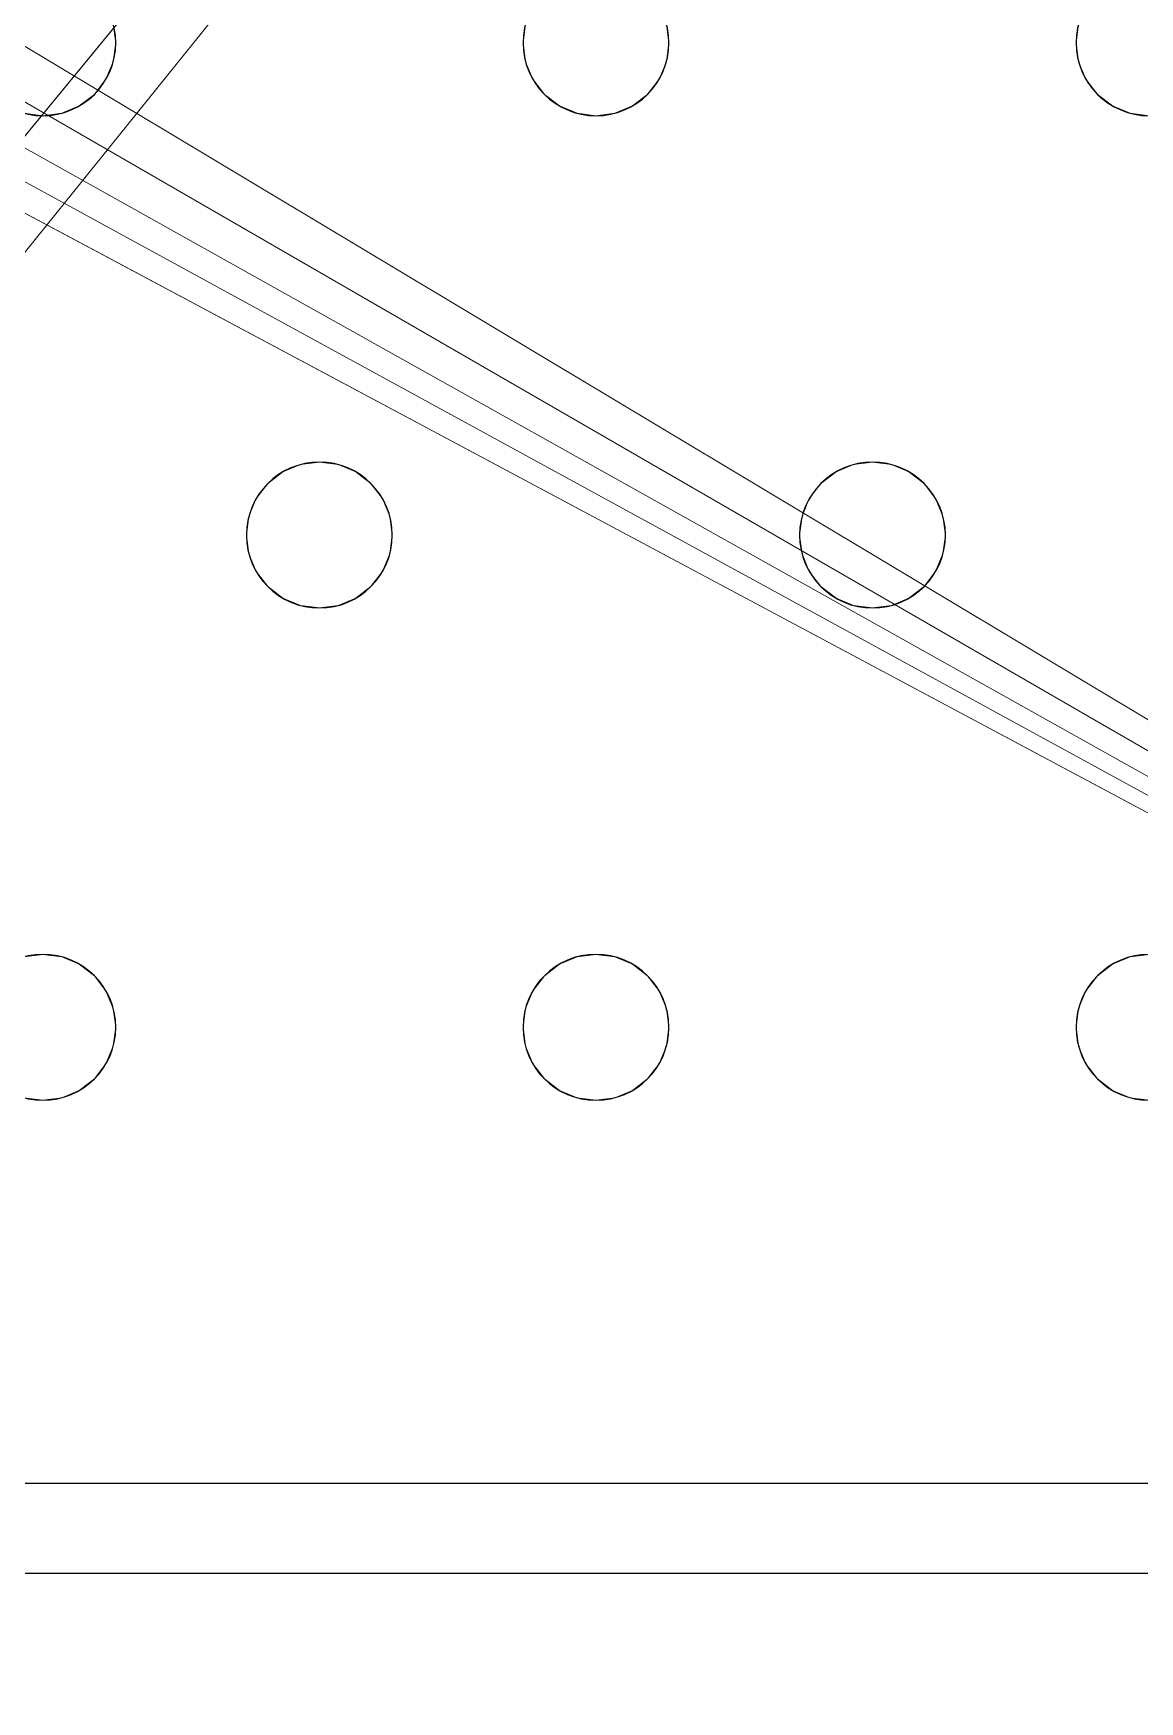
# Model space of a CAD drawing. Header units: millimetres. Extents: x -1 to 1201, y -701 to 1.
# Drawn here: x 938.3 to 998.9, y -405 to -313.5 of the extents above; entities that cross this region are included whole.
import ezdxf

# ---------------------------------------------------------------- set-up
doc = ezdxf.new("R2010")
doc.units = ezdxf.units.MM
doc.layers.add('IQ_200_3D', color=1, linetype='Continuous')
doc.layers.add('IQ_204_2D', color=7, linetype='Continuous')

msp = doc.modelspace()

# ---------------------------------------------------------------- linework, layer by layer
at = {"layer": 'IQ_200_3D', "lineweight": 18}
for points, invisible_edges in [([(965.254, -312.965, 888), (942.784, -314, 888), (942.648, -312.965, 888), (965.653, -312, 888)], 5), ([(972.981, -312.965, 890), (973.118, -314, 890), (995.587, -312.965, 890), (995.987, -312, 890)], 10), ([(972.981, -312.965, 888), (995.987, -312, 888), (995.587, -312.965, 888), (973.118, -314, 888)], 5), ([(942.784, -314, 890), (965.118, -314, 890), (965.254, -312.965, 890), (942.648, -312.965, 890)], 5), ([(965.118, -314, 888), (942.648, -315.035, 888), (942.784, -314, 888), (965.254, -312.965, 888)], 5), ([(942.784, -314, 890), (942.648, -312.965, 890), (942.648, -312.965, 888), (942.784, -314, 888)], 2), ([(965.254, -312.965, 890), (965.118, -314, 890), (965.118, -314, 888), (965.254, -312.965, 888)], 8), ([(973.118, -314, 890), (972.981, -315.035, 890), (995.451, -314, 890), (995.587, -312.965, 890)], 10), ([(995.451, -314, 888), (972.981, -315.035, 888), (973.118, -314, 888), (995.587, -312.965, 888)], 5), ([(973.118, -314, 890), (972.981, -312.965, 890), (972.981, -312.965, 888), (973.118, -314, 888)], 2), ([(995.587, -312.965, 890), (995.451, -314, 890), (995.451, -314, 888), (995.587, -312.965, 888)], 8), ([(942.648, -315.035, 890), (942.248, -316, 890), (965.254, -315.035, 890), (965.118, -314, 890)], 10), ([(965.254, -315.035, 888), (942.248, -316, 888), (942.648, -315.035, 888), (965.118, -314, 888)], 5), ([(965.118, -314, 890), (942.784, -314, 890), (942.648, -315.035, 890)], 13), ([(942.648, -315.035, 890), (942.784, -314, 890), (942.784, -314, 888), (942.648, -315.035, 888)], 8), ([(965.118, -314, 890), (965.254, -315.035, 890), (965.254, -315.035, 888), (965.118, -314, 888)], 2), ([(972.981, -315.035, 890), (972.582, -316, 890), (995.587, -315.035, 890), (995.451, -314, 890)], 10), ([(995.587, -315.035, 888), (972.582, -316, 888), (972.981, -315.035, 888), (995.451, -314, 888)], 5), ([(972.981, -315.035, 890), (973.118, -314, 890), (973.118, -314, 888), (972.981, -315.035, 888)], 8), ([(995.451, -314, 890), (995.587, -315.035, 890), (995.587, -315.035, 888), (995.451, -314, 888)], 2), ([(965.653, -316, 890), (965.254, -315.035, 890), (942.248, -316, 890)], 14), ([(965.653, -316, 888), (953.951, -337, 888), (942.248, -316, 888), (965.254, -315.035, 888)], 7), ([(942.248, -316, 890), (942.648, -315.035, 890), (942.648, -315.035, 888), (942.248, -316, 888)], 10), ([(965.254, -315.035, 890), (965.653, -316, 890), (965.653, -316, 888), (965.254, -315.035, 888)], 10), ([(972.582, -316, 890), (984.284, -337, 890), (995.987, -316, 890), (995.587, -315.035, 890)], 11), ([(972.582, -316, 888), (995.587, -315.035, 888), (995.987, -316, 888)], 13), ([(972.582, -316, 890), (972.981, -315.035, 890), (972.981, -315.035, 888), (972.582, -316, 888)], 10), ([(995.587, -315.035, 890), (995.987, -316, 890), (995.987, -316, 888), (995.587, -315.035, 888)], 10), ([(942.248, -316, 890), (941.613, -316.828, 890), (953.951, -337, 890), (965.653, -316, 890)], 14), ([(953.951, -337, 888), (952.916, -337.136, 888), (941.613, -316.828, 888), (942.248, -316, 888)], 10), ([(941.613, -316.828, 890), (942.248, -316, 890), (942.248, -316, 888), (941.613, -316.828, 888)], 10), ([(966.289, -316.828, 890), (965.653, -316, 890), (953.951, -337, 890), (954.986, -337.136, 890)], 10), ([(953.951, -337, 888), (965.653, -316, 888), (966.289, -316.828, 888), (954.986, -337.136, 888)], 5), ([(965.653, -316, 890), (966.289, -316.828, 890), (966.289, -316.828, 888), (965.653, -316, 888)], 10), ([(984.284, -337, 890), (972.582, -316, 890), (971.946, -316.828, 890), (983.249, -337.136, 890)], 5), ([(972.582, -316, 888), (995.987, -316, 888), (984.284, -337, 888), (971.946, -316.828, 888)], 7), ([(971.946, -316.828, 890), (972.582, -316, 890), (972.582, -316, 888), (971.946, -316.828, 888)], 10), ([(996.623, -316.828, 890), (995.987, -316, 890), (984.284, -337, 890), (985.32, -337.136, 890)], 10), ([(984.284, -337, 888), (995.987, -316, 888), (996.623, -316.828, 888), (985.32, -337.136, 888)], 5), ([(995.987, -316, 890), (996.623, -316.828, 890), (996.623, -316.828, 888), (995.987, -316, 888)], 10), ([(951.951, -337.536, 890), (940.784, -317.464, 890), (939.82, -317.864, 890), (951.122, -338.172, 890)], 5), ([(939.82, -317.864, 888), (940.784, -317.464, 888), (951.951, -337.536, 888)], 14), ([(939.82, -317.864, 890), (940.784, -317.464, 890), (940.784, -317.464, 888), (939.82, -317.864, 888)], 10), ([(952.916, -337.136, 890), (941.613, -316.828, 890), (940.784, -317.464, 890), (951.951, -337.536, 890)], 5), ([(952.916, -337.136, 888), (951.951, -337.536, 888), (940.784, -317.464, 888), (941.613, -316.828, 888)], 10), ([(940.784, -317.464, 890), (941.613, -316.828, 890), (941.613, -316.828, 888), (940.784, -317.464, 888)], 10), ([(952.916, -337.136, 890), (953.951, -337, 890), (941.613, -316.828, 890)], 14), ([(967.118, -317.464, 890), (966.289, -316.828, 890), (954.986, -337.136, 890), (955.951, -337.536, 890)], 10), ([(967.118, -317.464, 888), (954.986, -337.136, 888), (966.289, -316.828, 888)], 3), ([(955.951, -337.536, 888), (954.986, -337.136, 888), (967.118, -317.464, 888), (968.082, -317.864, 888)], 10), ([(968.082, -317.864, 890), (967.118, -317.464, 890), (955.951, -337.536, 890), (956.779, -338.172, 890)], 10), ([(966.289, -316.828, 890), (967.118, -317.464, 890), (967.118, -317.464, 888), (966.289, -316.828, 888)], 10), ([(967.118, -317.464, 890), (968.082, -317.864, 890), (968.082, -317.864, 888), (967.118, -317.464, 888)], 10), ([(982.284, -337.536, 890), (971.118, -317.464, 890), (970.153, -317.864, 890), (981.456, -338.172, 890)], 5), ([(971.118, -317.464, 888), (983.249, -337.136, 888), (982.284, -337.536, 888), (970.153, -317.864, 888)], 5), ([(970.153, -317.864, 890), (971.118, -317.464, 890), (971.118, -317.464, 888), (970.153, -317.864, 888)], 10), ([(983.249, -337.136, 890), (971.946, -316.828, 890), (971.118, -317.464, 890), (982.284, -337.536, 890)], 5), ([(971.946, -316.828, 888), (984.284, -337, 888), (983.249, -337.136, 888), (971.118, -317.464, 888)], 5), ([(971.118, -317.464, 890), (971.946, -316.828, 890), (971.946, -316.828, 888), (971.118, -317.464, 888)], 10), ([(997.451, -317.464, 890), (996.623, -316.828, 890), (985.32, -337.136, 890)], 14), ([(997.451, -317.464, 888), (986.284, -337.536, 888), (985.32, -337.136, 888), (996.623, -316.828, 888)], 5), ([(986.284, -337.536, 890), (998.416, -317.864, 890), (997.451, -317.464, 890), (985.32, -337.136, 890)], 5), ([(998.416, -317.864, 888), (986.284, -337.536, 888), (997.451, -317.464, 888)], 3), ([(996.623, -316.828, 890), (997.451, -317.464, 890), (997.451, -317.464, 888), (996.623, -316.828, 888)], 10), ([(997.451, -317.464, 890), (998.416, -317.864, 890), (998.416, -317.864, 888), (997.451, -317.464, 888)], 10), ([(926.446, -338.172, 888), (925.618, -337.536, 888), (937.749, -317.864, 888), (938.784, -318, 888)], 10), ([(938.784, -318, 890), (937.749, -317.864, 890), (926.446, -338.172, 890), (927.082, -339, 890)], 10), ([(938.784, -318, 888), (950.487, -339, 888), (927.082, -339, 888), (926.446, -338.172, 888)], 11), ([(950.487, -339, 890), (938.784, -318, 890), (927.082, -339, 890), (927.481, -339.965, 890)], 11), ([(938.784, -318, 888), (937.749, -317.864, 888), (937.749, -317.864, 890), (938.784, -318, 890)], 10), ([(951.122, -338.172, 890), (939.82, -317.864, 890), (938.784, -318, 890), (950.487, -339, 890)], 5), ([(939.82, -317.864, 888), (951.951, -337.536, 888), (951.122, -338.172, 888), (938.784, -318, 888)], 5), ([(939.82, -317.864, 888), (938.784, -318, 888), (938.784, -318, 890), (939.82, -317.864, 890)], 10), ([(951.122, -338.172, 888), (950.487, -339, 888), (938.784, -318, 888)], 14), ([(956.779, -338.172, 888), (955.951, -337.536, 888), (968.082, -317.864, 888), (969.118, -318, 888)], 10), ([(969.118, -318, 890), (968.082, -317.864, 890), (956.779, -338.172, 890), (957.415, -339, 890)], 10), ([(956.779, -338.172, 888), (969.118, -318, 888), (957.415, -339, 888)], 3), ([(980.82, -339, 890), (969.118, -318, 890), (957.415, -339, 890), (957.815, -339.965, 890)], 11), ([(969.118, -318, 888), (981.456, -338.172, 888), (980.82, -339, 888), (957.415, -339, 888)], 13), ([(969.118, -318, 888), (968.082, -317.864, 888), (968.082, -317.864, 890), (969.118, -318, 890)], 10), ([(981.456, -338.172, 890), (970.153, -317.864, 890), (969.118, -318, 890), (980.82, -339, 890)], 5), ([(970.153, -317.864, 888), (982.284, -337.536, 888), (981.456, -338.172, 888), (969.118, -318, 888)], 5), ([(970.153, -317.864, 888), (969.118, -318, 888), (969.118, -318, 890), (970.153, -317.864, 890)], 10), ([(987.113, -338.172, 890), (999.451, -318, 890), (998.416, -317.864, 890), (986.284, -337.536, 890)], 5), ([(987.113, -338.172, 888), (986.284, -337.536, 888), (998.416, -317.864, 888), (999.451, -318, 888)], 10), ([(987.748, -339, 890), (1011.153, -339, 890), (999.451, -318, 890), (987.113, -338.172, 890)], 7), ([(999.451, -318, 888), (1011.153, -339, 888), (987.748, -339, 888), (987.113, -338.172, 888)], 11), ([(999.451, -318, 888), (998.416, -317.864, 888), (998.416, -317.864, 890), (999.451, -318, 890)], 10), ([(951.951, -337.536, 890), (951.122, -338.172, 890), (951.122, -338.172, 888), (951.951, -337.536, 888)], 10), ([(952.916, -337.136, 890), (951.951, -337.536, 890), (951.951, -337.536, 888), (952.916, -337.136, 888)], 10), ([(952.916, -337.136, 888), (953.951, -337, 888), (953.951, -337, 890), (952.916, -337.136, 890)], 10), ([(953.951, -337, 888), (954.986, -337.136, 888), (954.986, -337.136, 890), (953.951, -337, 890)], 10), ([(955.951, -337.536, 890), (954.986, -337.136, 890), (954.986, -337.136, 888), (955.951, -337.536, 888)], 10), ([(956.779, -338.172, 890), (955.951, -337.536, 890), (955.951, -337.536, 888), (956.779, -338.172, 888)], 10), ([(982.284, -337.536, 890), (981.456, -338.172, 890), (981.456, -338.172, 888), (982.284, -337.536, 888)], 10), ([(983.249, -337.136, 890), (982.284, -337.536, 890), (982.284, -337.536, 888), (983.249, -337.136, 888)], 10), ([(983.249, -337.136, 888), (984.284, -337, 888), (984.284, -337, 890), (983.249, -337.136, 890)], 10), ([(984.284, -337, 888), (985.32, -337.136, 888), (985.32, -337.136, 890), (984.284, -337, 890)], 10), ([(986.284, -337.536, 890), (985.32, -337.136, 890), (985.32, -337.136, 888), (986.284, -337.536, 888)], 10), ([(987.113, -338.172, 890), (986.284, -337.536, 890), (986.284, -337.536, 888), (987.113, -338.172, 888)], 10), ([(951.122, -338.172, 890), (950.487, -339, 890), (950.487, -339, 888), (951.122, -338.172, 888)], 10), ([(957.415, -339, 890), (956.779, -338.172, 890), (956.779, -338.172, 888), (957.415, -339, 888)], 10), ([(981.456, -338.172, 890), (980.82, -339, 890), (980.82, -339, 888), (981.456, -338.172, 888)], 10), ([(987.748, -339, 890), (987.113, -338.172, 890), (987.113, -338.172, 888), (987.748, -339, 888)], 10), ([(927.481, -339.965, 888), (927.082, -339, 888), (950.487, -339, 888)], 14), ([(927.481, -339.965, 890), (927.618, -341, 890), (950.087, -339.965, 890), (950.487, -339, 890)], 10), ([(950.087, -339.965, 888), (927.618, -341, 888), (927.481, -339.965, 888), (950.487, -339, 888)], 5), ([(950.487, -339, 890), (950.087, -339.965, 890), (950.087, -339.965, 888), (950.487, -339, 888)], 10), ([(957.815, -339.965, 888), (957.415, -339, 888), (980.82, -339, 888), (980.421, -339.965, 888)], 10), ([(957.815, -339.965, 890), (957.415, -339, 890), (957.415, -339, 888), (957.815, -339.965, 888)], 10), ([(957.815, -339.965, 890), (957.951, -341, 890), (980.421, -339.965, 890), (980.82, -339, 890)], 10), ([(980.82, -339, 890), (980.421, -339.965, 890), (980.421, -339.965, 888), (980.82, -339, 888)], 10), ([(988.148, -339.965, 890), (1010.754, -339.965, 890), (1011.153, -339, 890), (987.748, -339, 890)], 5), ([(1011.153, -339, 888), (988.148, -339.965, 888), (987.748, -339, 888)], 13), ([(988.148, -339.965, 890), (987.748, -339, 890), (987.748, -339, 888), (988.148, -339.965, 888)], 10), ([(988.148, -339.965, 888), (1011.153, -339, 888), (1010.754, -339.965, 888), (988.284, -341, 888)], 5), ([(927.618, -341, 890), (927.481, -342.035, 890), (949.951, -341, 890), (950.087, -339.965, 890)], 10), ([(949.951, -341, 888), (927.481, -342.035, 888), (927.618, -341, 888), (950.087, -339.965, 888)], 5), ([(950.087, -339.965, 890), (949.951, -341, 890), (949.951, -341, 888), (950.087, -339.965, 888)], 8), ([(957.951, -341, 888), (957.815, -339.965, 888), (980.421, -339.965, 888), (980.284, -341, 888)], 10), ([(957.951, -341, 890), (957.815, -339.965, 890), (957.815, -339.965, 888), (957.951, -341, 888)], 2), ([(980.421, -339.965, 890), (957.951, -341, 890), (980.284, -341, 890)], 3), ([(980.421, -339.965, 890), (980.284, -341, 890), (980.284, -341, 888), (980.421, -339.965, 888)], 8), ([(988.284, -341, 890), (988.148, -342.035, 890), (1010.618, -341, 890), (1010.754, -339.965, 890)], 10), ([(988.284, -341, 890), (1010.754, -339.965, 890), (988.148, -339.965, 890)], 3), ([(988.284, -341, 888), (1010.754, -339.965, 888), (1010.618, -341, 888), (988.148, -342.035, 888)], 5), ([(988.284, -341, 890), (988.148, -339.965, 890), (988.148, -339.965, 888), (988.284, -341, 888)], 2), ([(949.951, -341, 890), (927.481, -342.035, 890), (950.087, -342.035, 890)], 3), ([(950.087, -342.035, 888), (927.481, -342.035, 888), (949.951, -341, 888)], 3), ([(949.951, -341, 890), (950.087, -342.035, 890), (950.087, -342.035, 888), (949.951, -341, 888)], 2), ([(980.284, -341, 890), (957.951, -341, 890), (957.815, -342.035, 890), (980.421, -342.035, 890)], 5), ([(957.815, -342.035, 888), (957.951, -341, 888), (980.284, -341, 888), (980.421, -342.035, 888)], 10), ([(957.815, -342.035, 890), (957.951, -341, 890), (957.951, -341, 888), (957.815, -342.035, 888)], 8), ([(980.284, -341, 890), (980.421, -342.035, 890), (980.421, -342.035, 888), (980.284, -341, 888)], 2), ([(988.148, -342.035, 890), (987.748, -343, 890), (1010.754, -342.035, 890), (1010.618, -341, 890)], 10), ([(1010.754, -342.035, 888), (987.748, -343, 888), (988.148, -342.035, 888), (1010.618, -341, 888)], 5), ([(988.148, -342.035, 890), (988.284, -341, 890), (988.284, -341, 888), (988.148, -342.035, 888)], 8), ([(950.087, -342.035, 890), (927.481, -342.035, 890), (927.082, -343, 890), (950.487, -343, 890)], 5), ([(927.082, -343, 888), (927.481, -342.035, 888), (950.087, -342.035, 888), (950.487, -343, 888)], 10), ([(950.087, -342.035, 890), (950.487, -343, 890), (950.487, -343, 888), (950.087, -342.035, 888)], 10), ([(980.421, -342.035, 890), (957.815, -342.035, 890), (957.415, -343, 890), (980.82, -343, 890)], 5), ([(980.82, -343, 888), (969.118, -364, 888), (957.415, -343, 888), (980.421, -342.035, 888)], 7), ([(980.421, -342.035, 888), (957.415, -343, 888), (957.815, -342.035, 888)], 13), ([(957.415, -343, 890), (957.815, -342.035, 890), (957.815, -342.035, 888), (957.415, -343, 888)], 10), ([(980.421, -342.035, 890), (980.82, -343, 890), (980.82, -343, 888), (980.421, -342.035, 888)], 10), ([(987.748, -343, 890), (999.451, -364, 890), (1011.153, -343, 890), (1010.754, -342.035, 890)], 11), ([(1011.153, -343, 888), (999.451, -364, 888), (987.748, -343, 888), (1010.754, -342.035, 888)], 7), ([(987.748, -343, 890), (988.148, -342.035, 890), (988.148, -342.035, 888), (987.748, -343, 888)], 10), ([(926.446, -343.828, 890), (938.784, -364, 890), (927.082, -343, 890)], 3), ([(938.784, -364, 888), (937.749, -364.136, 888), (926.446, -343.828, 888), (927.082, -343, 888)], 10), ([(950.487, -343, 890), (927.082, -343, 890), (938.784, -364, 890), (951.122, -343.828, 890)], 7), ([(927.082, -343, 888), (950.487, -343, 888), (938.784, -364, 888)], 15), ([(938.784, -364, 888), (950.487, -343, 888), (951.122, -343.828, 888), (939.82, -364.136, 888)], 5), ([(950.487, -343, 890), (951.122, -343.828, 890), (951.122, -343.828, 888), (950.487, -343, 888)], 10), ([(969.118, -364, 890), (980.82, -343, 890), (957.415, -343, 890), (956.779, -343.828, 890)], 11), ([(969.118, -364, 888), (968.082, -364.136, 888), (956.779, -343.828, 888), (957.415, -343, 888)], 10), ([(956.779, -343.828, 890), (957.415, -343, 890), (957.415, -343, 888), (956.779, -343.828, 888)], 10), ([(969.118, -364, 890), (981.456, -343.828, 890), (980.82, -343, 890)], 13), ([(981.456, -343.828, 888), (970.153, -364.136, 888), (969.118, -364, 888), (980.82, -343, 888)], 5), ([(980.82, -343, 890), (981.456, -343.828, 890), (981.456, -343.828, 888), (980.82, -343, 888)], 10), ([(999.451, -364, 890), (987.748, -343, 890), (987.113, -343.828, 890), (998.416, -364.136, 890)], 5), ([(999.451, -364, 888), (998.416, -364.136, 888), (987.113, -343.828, 888), (987.748, -343, 888)], 10), ([(987.113, -343.828, 890), (987.748, -343, 890), (987.748, -343, 888), (987.113, -343.828, 888)], 10), ([(926.446, -343.828, 890), (925.618, -344.464, 890), (937.749, -364.136, 890), (938.784, -364, 890)], 10), ([(939.82, -364.136, 890), (951.951, -344.464, 890), (951.122, -343.828, 890), (938.784, -364, 890)], 5), ([(951.951, -344.464, 888), (940.784, -364.536, 888), (939.82, -364.136, 888), (951.122, -343.828, 888)], 5), ([(951.122, -343.828, 890), (951.951, -344.464, 890), (951.951, -344.464, 888), (951.122, -343.828, 888)], 10), ([(956.779, -343.828, 890), (955.951, -344.464, 890), (968.082, -364.136, 890), (969.118, -364, 890)], 10), ([(968.082, -364.136, 888), (967.118, -364.536, 888), (955.951, -344.464, 888), (956.779, -343.828, 888)], 10), ([(955.951, -344.464, 890), (956.779, -343.828, 890), (956.779, -343.828, 888), (955.951, -344.464, 888)], 10), ([(970.153, -364.136, 890), (982.284, -344.464, 890), (981.456, -343.828, 890), (969.118, -364, 890)], 5), ([(982.284, -344.464, 888), (971.118, -364.536, 888), (970.153, -364.136, 888), (981.456, -343.828, 888)], 5), ([(981.456, -343.828, 890), (982.284, -344.464, 890), (982.284, -344.464, 888), (981.456, -343.828, 888)], 10), ([(987.113, -343.828, 890), (986.284, -344.464, 890), (998.416, -364.136, 890)], 14), ([(998.416, -364.136, 888), (997.451, -364.536, 888), (986.284, -344.464, 888), (987.113, -343.828, 888)], 10), ([(986.284, -344.464, 890), (987.113, -343.828, 890), (987.113, -343.828, 888), (986.284, -344.464, 888)], 10), ([(940.784, -364.536, 890), (952.916, -344.864, 890), (951.951, -344.464, 890), (939.82, -364.136, 890)], 5), ([(952.916, -344.864, 888), (941.613, -365.172, 888), (940.784, -364.536, 888), (951.951, -344.464, 888)], 5), ([(941.613, -365.172, 890), (953.951, -345, 890), (952.916, -344.864, 890), (940.784, -364.536, 890)], 5), ([(953.951, -345, 888), (942.248, -366, 888), (941.613, -365.172, 888), (952.916, -344.864, 888)], 5), ([(951.951, -344.464, 890), (952.916, -344.864, 890), (952.916, -344.864, 888), (951.951, -344.464, 888)], 10), ([(953.951, -345, 888), (952.916, -344.864, 888), (952.916, -344.864, 890), (953.951, -345, 890)], 10), ([(953.951, -345, 890), (965.653, -366, 890), (966.289, -365.172, 890), (954.986, -344.864, 890)], 5), ([(953.951, -345, 888), (954.986, -344.864, 888), (966.289, -365.172, 888)], 14), ([(954.986, -344.864, 888), (953.951, -345, 888), (953.951, -345, 890), (954.986, -344.864, 890)], 10), ([(955.951, -344.464, 890), (954.986, -344.864, 890), (967.118, -364.536, 890), (968.082, -364.136, 890)], 10), ([(967.118, -364.536, 888), (966.289, -365.172, 888), (954.986, -344.864, 888), (955.951, -344.464, 888)], 10), ([(954.986, -344.864, 890), (955.951, -344.464, 890), (955.951, -344.464, 888), (954.986, -344.864, 888)], 10), ([(967.118, -364.536, 890), (954.986, -344.864, 890), (966.289, -365.172, 890)], 3), ([(971.118, -364.536, 890), (982.284, -344.464, 890), (970.153, -364.136, 890)], 3), ([(983.249, -344.864, 890), (982.284, -344.464, 890), (971.118, -364.536, 890), (971.946, -365.172, 890)], 10), ([(983.249, -344.864, 888), (971.946, -365.172, 888), (971.118, -364.536, 888), (982.284, -344.464, 888)], 5), ([(984.284, -345, 890), (983.249, -344.864, 890), (971.946, -365.172, 890), (972.582, -366, 890)], 10), ([(984.284, -345, 888), (972.582, -366, 888), (971.946, -365.172, 888), (983.249, -344.864, 888)], 5), ([(982.284, -344.464, 890), (983.249, -344.864, 890), (983.249, -344.864, 888), (982.284, -344.464, 888)], 10), ([(984.284, -345, 888), (983.249, -344.864, 888), (983.249, -344.864, 890), (984.284, -345, 890)], 10), ([(996.623, -365.172, 890), (985.32, -344.864, 890), (984.284, -345, 890), (995.987, -366, 890)], 5), ([(996.623, -365.172, 888), (995.987, -366, 888), (984.284, -345, 888), (985.32, -344.864, 888)], 10), ([(985.32, -344.864, 888), (984.284, -345, 888), (984.284, -345, 890), (985.32, -344.864, 890)], 10), ([(986.284, -344.464, 890), (985.32, -344.864, 890), (997.451, -364.536, 890), (998.416, -364.136, 890)], 10), ([(997.451, -364.536, 888), (996.623, -365.172, 888), (985.32, -344.864, 888), (986.284, -344.464, 888)], 10), ([(985.32, -344.864, 890), (986.284, -344.464, 890), (986.284, -344.464, 888), (985.32, -344.864, 888)], 10), ([(997.451, -364.536, 890), (985.32, -344.864, 890), (996.623, -365.172, 890)], 3), ([(953.951, -345, 890), (941.613, -365.172, 890), (942.248, -366, 890), (965.653, -366, 890)], 13), ([(965.653, -366, 888), (942.248, -366, 888), (953.951, -345, 888), (966.289, -365.172, 888)], 7), ([(972.582, -366, 890), (972.981, -366.965, 890), (995.987, -366, 890), (984.284, -345, 890)], 14), ([(995.987, -366, 888), (972.981, -366.965, 888), (972.582, -366, 888), (984.284, -345, 888)], 13), ([(937.749, -364.136, 888), (938.784, -364, 888), (938.784, -364, 890), (937.749, -364.136, 890)], 10), ([(938.784, -364, 888), (939.82, -364.136, 888), (939.82, -364.136, 890), (938.784, -364, 890)], 10), ([(940.784, -364.536, 890), (939.82, -364.136, 890), (939.82, -364.136, 888), (940.784, -364.536, 888)], 10), ([(968.082, -364.136, 890), (967.118, -364.536, 890), (967.118, -364.536, 888), (968.082, -364.136, 888)], 10), ([(968.082, -364.136, 888), (969.118, -364, 888), (969.118, -364, 890), (968.082, -364.136, 890)], 10), ([(969.118, -364, 888), (970.153, -364.136, 888), (970.153, -364.136, 890), (969.118, -364, 890)], 10), ([(971.118, -364.536, 890), (970.153, -364.136, 890), (970.153, -364.136, 888), (971.118, -364.536, 888)], 10), ([(998.416, -364.136, 890), (997.451, -364.536, 890), (997.451, -364.536, 888), (998.416, -364.136, 888)], 10), ([(998.416, -364.136, 888), (999.451, -364, 888), (999.451, -364, 890), (998.416, -364.136, 890)], 10), ([(941.613, -365.172, 890), (940.784, -364.536, 890), (940.784, -364.536, 888), (941.613, -365.172, 888)], 10), ([(967.118, -364.536, 890), (966.289, -365.172, 890), (966.289, -365.172, 888), (967.118, -364.536, 888)], 10), ([(971.946, -365.172, 890), (971.118, -364.536, 890), (971.118, -364.536, 888), (971.946, -365.172, 888)], 10), ([(997.451, -364.536, 890), (996.623, -365.172, 890), (996.623, -365.172, 888), (997.451, -364.536, 888)], 10), ([(942.248, -366, 890), (941.613, -365.172, 890), (941.613, -365.172, 888), (942.248, -366, 888)], 10), ([(965.653, -366, 890), (942.248, -366, 890), (942.648, -366.965, 890), (965.254, -366.965, 890)], 5), ([(942.248, -366, 888), (965.653, -366, 888), (942.648, -366.965, 888)], 3), ([(942.648, -366.965, 890), (942.248, -366, 890), (942.248, -366, 888), (942.648, -366.965, 888)], 10), ([(965.254, -366.965, 888), (942.784, -368, 888), (942.648, -366.965, 888), (965.653, -366, 888)], 5), ([(965.653, -366, 890), (965.254, -366.965, 890), (965.254, -366.965, 888), (965.653, -366, 888)], 10), ([(966.289, -365.172, 890), (965.653, -366, 890), (965.653, -366, 888), (966.289, -365.172, 888)], 10), ([(972.582, -366, 890), (971.946, -365.172, 890), (971.946, -365.172, 888), (972.582, -366, 888)], 10), ([(972.981, -366.965, 890), (972.582, -366, 890), (972.582, -366, 888), (972.981, -366.965, 888)], 10), ([(972.981, -366.965, 890), (973.118, -368, 890), (995.587, -366.965, 890), (995.987, -366, 890)], 10), ([(995.587, -366.965, 888), (973.118, -368, 888), (972.981, -366.965, 888), (995.987, -366, 888)], 5), ([(995.987, -366, 890), (995.587, -366.965, 890), (995.587, -366.965, 888), (995.987, -366, 888)], 10), ([(996.623, -365.172, 890), (995.987, -366, 890), (995.987, -366, 888), (996.623, -365.172, 888)], 10), ([(965.254, -366.965, 890), (942.648, -366.965, 890), (942.784, -368, 890), (965.118, -368, 890)], 5), ([(965.118, -368, 888), (942.648, -369.035, 888), (942.784, -368, 888), (965.254, -366.965, 888)], 5), ([(942.784, -368, 890), (942.648, -366.965, 890), (942.648, -366.965, 888), (942.784, -368, 888)], 2), ([(965.254, -366.965, 890), (965.118, -368, 890), (965.118, -368, 888), (965.254, -366.965, 888)], 8), ([(995.451, -368, 888), (972.981, -369.035, 888), (973.118, -368, 888), (995.587, -366.965, 888)], 5), ([(973.118, -368, 890), (972.981, -366.965, 890), (972.981, -366.965, 888), (973.118, -368, 888)], 2), ([(973.118, -368, 890), (995.451, -368, 890), (995.587, -366.965, 890)], 13), ([(995.587, -366.965, 890), (995.451, -368, 890), (995.451, -368, 888), (995.587, -366.965, 888)], 8), ([(942.648, -369.035, 890), (965.254, -369.035, 890), (965.118, -368, 890), (942.784, -368, 890)], 5), ([(965.254, -369.035, 888), (942.648, -369.035, 888), (965.118, -368, 888)], 3), ([(942.648, -369.035, 890), (942.784, -368, 890), (942.784, -368, 888), (942.648, -369.035, 888)], 8), ([(965.118, -368, 890), (965.254, -369.035, 890), (965.254, -369.035, 888), (965.118, -368, 888)], 2), ([(995.587, -369.035, 888), (972.582, -370, 888), (972.981, -369.035, 888), (995.451, -368, 888)], 5), ([(995.451, -368, 890), (973.118, -368, 890), (972.981, -369.035, 890), (995.587, -369.035, 890)], 5), ([(972.981, -369.035, 890), (973.118, -368, 890), (973.118, -368, 888), (972.981, -369.035, 888)], 8), ([(995.451, -368, 890), (995.587, -369.035, 890), (995.587, -369.035, 888), (995.451, -368, 888)], 2), ([(942.248, -370, 890), (941.613, -370.828, 890), (965.653, -370, 890), (965.254, -369.035, 890)], 10), ([(965.254, -369.035, 890), (942.648, -369.035, 890), (942.248, -370, 890)], 13), ([(942.248, -370, 888), (942.648, -369.035, 888), (965.254, -369.035, 888), (965.653, -370, 888)], 10), ([(942.248, -370, 890), (942.648, -369.035, 890), (942.648, -369.035, 888), (942.248, -370, 888)], 10), ([(965.254, -369.035, 890), (965.653, -370, 890), (965.653, -370, 888), (965.254, -369.035, 888)], 10), ([(995.987, -370, 888), (971.946, -370.828, 888), (972.582, -370, 888), (995.587, -369.035, 888)], 5), ([(995.587, -369.035, 890), (972.981, -369.035, 890), (972.582, -370, 890), (995.987, -370, 890)], 5), ([(972.582, -370, 890), (972.981, -369.035, 890), (972.981, -369.035, 888), (972.582, -370, 888)], 10), ([(995.587, -369.035, 890), (995.987, -370, 890), (995.987, -370, 888), (995.587, -369.035, 888)], 10), ([(941.613, -370.828, 890), (940.784, -371.464, 890), (966.289, -370.828, 890), (965.653, -370, 890)], 10), ([(941.613, -370.828, 888), (942.248, -370, 888), (965.653, -370, 888), (966.289, -370.828, 888)], 10), ([(941.613, -370.828, 890), (942.248, -370, 890), (942.248, -370, 888), (941.613, -370.828, 888)], 10), ([(965.653, -370, 890), (966.289, -370.828, 890), (966.289, -370.828, 888), (965.653, -370, 888)], 10), ([(995.987, -370, 890), (972.582, -370, 890), (971.946, -370.828, 890), (996.623, -370.828, 890)], 5), ([(996.623, -370.828, 888), (971.946, -370.828, 888), (995.987, -370, 888)], 3), ([(971.946, -370.828, 890), (972.582, -370, 890), (972.582, -370, 888), (971.946, -370.828, 888)], 10), ([(995.987, -370, 890), (996.623, -370.828, 890), (996.623, -370.828, 888), (995.987, -370, 888)], 10), ([(940.784, -371.464, 890), (939.82, -371.864, 890), (967.118, -371.464, 890), (966.289, -370.828, 890)], 10), ([(967.118, -371.464, 890), (939.82, -371.864, 890), (968.082, -371.864, 890)], 3), ([(939.82, -371.864, 888), (940.784, -371.464, 888), (967.118, -371.464, 888), (968.082, -371.864, 888)], 10), ([(939.82, -371.864, 890), (940.784, -371.464, 890), (940.784, -371.464, 888), (939.82, -371.864, 888)], 10), ([(940.784, -371.464, 888), (941.613, -370.828, 888), (966.289, -370.828, 888), (967.118, -371.464, 888)], 10), ([(940.784, -371.464, 890), (941.613, -370.828, 890), (941.613, -370.828, 888), (940.784, -371.464, 888)], 10), ([(966.289, -370.828, 890), (967.118, -371.464, 890), (967.118, -371.464, 888), (966.289, -370.828, 888)], 10), ([(967.118, -371.464, 890), (968.082, -371.864, 890), (968.082, -371.864, 888), (967.118, -371.464, 888)], 10), ([(971.118, -371.464, 890), (970.153, -371.864, 890), (997.451, -371.464, 890), (996.623, -370.828, 890)], 10), ([(997.451, -371.464, 890), (970.153, -371.864, 890), (998.416, -371.864, 890)], 3), ([(970.153, -371.864, 888), (971.118, -371.464, 888), (997.451, -371.464, 888), (998.416, -371.864, 888)], 10), ([(970.153, -371.864, 890), (971.118, -371.464, 890), (971.118, -371.464, 888), (970.153, -371.864, 888)], 10), ([(971.946, -370.828, 890), (971.118, -371.464, 890), (996.623, -370.828, 890)], 14), ([(971.118, -371.464, 888), (971.946, -370.828, 888), (996.623, -370.828, 888), (997.451, -371.464, 888)], 10), ([(971.118, -371.464, 890), (971.946, -370.828, 890), (971.946, -370.828, 888), (971.118, -371.464, 888)], 10), ([(996.623, -370.828, 890), (997.451, -371.464, 890), (997.451, -371.464, 888), (996.623, -370.828, 888)], 10), ([(997.451, -371.464, 890), (998.416, -371.864, 890), (998.416, -371.864, 888), (997.451, -371.464, 888)], 10), ([(847.784, -372, 890), (817.451, -372, 890), (610.251, -393, 890), (1075.551, -393, 890)], 11), ([(1075.551, -393, 888), (610.251, -393, 888), (847.784, -372, 888), (878.118, -372, 888)], 14), ([(878.118, -372, 890), (847.784, -372, 890), (1075.551, -393, 890)], 15), ([(908.451, -372, 890), (878.118, -372, 890), (1075.551, -393, 890), (938.784, -372, 890)], 15), ([(1075.551, -393, 888), (878.118, -372, 888), (908.451, -372, 888), (938.784, -372, 888)], 15), ([(937.749, -371.864, 890), (909.486, -371.864, 890), (908.451, -372, 890), (938.784, -372, 890)], 5), ([(908.451, -372, 888), (909.486, -371.864, 888), (937.749, -371.864, 888), (938.784, -372, 888)], 10), ([(938.784, -372, 888), (937.749, -371.864, 888), (937.749, -371.864, 890), (938.784, -372, 890)], 10), ([(968.082, -371.864, 890), (939.82, -371.864, 890), (938.784, -372, 890), (969.118, -372, 890)], 5), ([(938.784, -372, 888), (939.82, -371.864, 888), (968.082, -371.864, 888), (969.118, -372, 888)], 10), ([(939.82, -371.864, 888), (938.784, -372, 888), (938.784, -372, 890), (939.82, -371.864, 890)], 10), ([(969.118, -372, 890), (938.784, -372, 890), (1075.551, -393, 890), (999.451, -372, 890)], 15), ([(1075.551, -393, 888), (938.784, -372, 888), (969.118, -372, 888), (999.451, -372, 888)], 15), ([(969.118, -372, 888), (968.082, -371.864, 888), (968.082, -371.864, 890), (969.118, -372, 890)], 10), ([(998.416, -371.864, 890), (970.153, -371.864, 890), (969.118, -372, 890), (999.451, -372, 890)], 5), ([(969.118, -372, 888), (970.153, -371.864, 888), (998.416, -371.864, 888), (999.451, -372, 888)], 10), ([(970.153, -371.864, 888), (969.118, -372, 888), (969.118, -372, 890), (970.153, -371.864, 890)], 10), ([(999.451, -372, 888), (998.416, -371.864, 888), (998.416, -371.864, 890), (999.451, -372, 890)], 10)]:
    msp.add_3dface(points, dxfattribs=dict(at, invisible_edges=invisible_edges))
msp.add_3dface([(610.251, -393, 890), (610.251, -393, 888), (1075.551, -393, 888), (1075.551, -393, 890)], dxfattribs=at)
at = {"layer": 'IQ_204_2D'}
for p, q in [((610.251, -393), (1075.551, -393)), ((1077.5, -397.966), (122.5, -397.966))]:
    msp.add_line(p, q, dxfattribs=at)
for centre, start, end in [((938.784, -314), 360, 180), ((969.118, -314), 0, 180), ((999.451, -314), 360, 180), ((938.784, -314), 180, 360), ((969.118, -314), 180, 360), ((999.451, -314), 180, 360), ((953.951, -341), 0, 180), ((984.284, -341), 360, 180), ((953.951, -341), 180, 360), ((984.284, -341), 180, 360), ((938.784, -368), 360, 180), ((969.118, -368), 0, 180), ((999.451, -368), 360, 180), ((938.784, -368), 180, 360), ((969.118, -368), 180, 360), ((999.451, -368), 180, 360)]:
    msp.add_arc(centre, 4, start, end, dxfattribs=at)

# ---------------------------------------------------------------- meshes
at = {"layer": 'IQ_200_3D', "lineweight": 18}
mesh = msp.add_polyface(dxfattribs=at)
corners = [(1200, 0, 850), (1200, -700, 850), (0, -700, 850), (0, 0, 850), (810.5, -594, 850), (811.556, -602.023, 850), (814.653, -609.5, 850), (819.58, -615.92, 850), (826, -620.847, 850), (833.477, -623.944, 850), (841.5, -625, 850), (1059.5, -625, 850), (1067.523, -623.944, 850), (1075, -620.847, 850), (1081.42, -615.92, 850), (1086.347, -609.5, 850), (1089.444, -602.023, 850), (1090.5, -594, 850), (1090.5, -476, 850), (1089.444, -467.977, 850), (1086.347, -460.5, 850), (1081.42, -454.08, 850), (1075, -449.153, 850), (1067.523, -446.056, 850), (1059.5, -445, 850), (841.5, -445, 850), (833.477, -446.056, 850), (826, -449.153, 850), (819.58, -454.08, 850), (814.653, -460.5, 850), (811.556, -467.977, 850), (810.5, -476, 850)]
mesh.append_faces([[corners[k] for k in face] for face in [(29, 3, 28), (6, 2, 5), (4, 2, 31), (23, 0, 22), (13, 1, 12), (15, 1, 14), (11, 1, 10)]], dxfattribs={"vtx0": -1, "vtx1": -1})
mesh.append_faces([[corners[k] for k in face] for face in [(3, 29, 30, 2), (2, 30, 31), (0, 25, 26), (2, 6, 7), (2, 9, 10, 1), (0, 20, 21), (1, 18, 19), (1, 15, 16)]], dxfattribs={"vtx0": -1, "vtx2": -1})
mesh.append_faces([[corners[k] for k in face] for face in [(27, 28, 3), (4, 5, 2), (7, 8, 2), (8, 9, 2), (23, 24, 0), (21, 22, 0), (24, 25, 0), (13, 14, 1), (11, 12, 1), (16, 17, 1), (17, 18, 1)]], dxfattribs={"vtx1": -1, "vtx2": -1})
mesh.append_faces([[corners[k] for k in face] for face in [(26, 27, 3, 0), (19, 20, 0, 1)]], dxfattribs={"vtx1": -1, "vtx3": -1})
mesh = msp.add_polyface(dxfattribs=at)
corners = [(1200, -700, 900), (1200, -23, 900), (0, -23, 900), (0, -700, 900), (90, -35.113, 900), (1110, -35.113, 900), (1129.382, -37.665, 900), (1147.443, -45.146, 900), (1162.953, -57.047, 900), (1174.854, -72.557, 900), (1182.335, -90.618, 900), (1184.887, -110, 900), (1184.887, -610, 900), (1182.335, -629.382, 900), (1174.854, -647.443, 900), (1162.953, -662.953, 900), (1147.443, -674.854, 900), (1129.382, -682.335, 900), (1110, -684.887, 900), (90, -684.887, 900), (70.618, -682.335, 900), (52.557, -674.854, 900), (37.047, -662.953, 900), (25.146, -647.443, 900), (17.665, -629.382, 900), (15.113, -610, 900), (15.113, -110, 900), (17.665, -90.618, 900), (25.146, -72.557, 900), (37.047, -57.047, 900), (52.557, -45.146, 900), (70.618, -37.665, 900)]
mesh.append_faces([[corners[k] for k in face] for face in [(9, 1, 8), (14, 0, 13), (31, 2, 30), (28, 2, 27), (21, 3, 20), (23, 3, 22)]], dxfattribs={"vtx0": -1, "vtx1": -1})
mesh.append_faces([[corners[k] for k in face] for face in [(1, 9, 10), (1, 11, 12, 0), (0, 14, 15), (0, 18, 19, 3), (2, 28, 29), (3, 23, 24)]], dxfattribs={"vtx0": -1, "vtx2": -1})
mesh.append_faces([[corners[k] for k in face] for face in [(10, 11, 1), (5, 6, 1), (7, 8, 1), (6, 7, 1), (12, 13, 0), (15, 16, 0), (17, 18, 0), (16, 17, 0), (31, 4, 2), (29, 30, 2), (26, 27, 2), (21, 22, 3), (19, 20, 3), (24, 25, 3)]], dxfattribs={"vtx1": -1, "vtx2": -1})
mesh.append_faces([[corners[k] for k in face] for face in [(4, 5, 1, 2), (25, 26, 2, 3)]], dxfattribs={"vtx1": -1, "vtx3": -1})
mesh = msp.add_polyface(dxfattribs=at)
corners = [(1110, -48.392, 890), (90, -48.392, 890), (66.424, -53.082, 890), (46.437, -66.437, 890), (33.082, -86.424, 890), (28.392, -110, 890), (28.392, -610, 890), (33.082, -633.576, 890), (46.437, -653.563, 890), (66.424, -666.918, 890), (90, -671.608, 890), (1110, -671.608, 890), (1133.576, -666.918, 890), (1153.563, -653.563, 890), (1166.918, -633.576, 890), (1171.608, -610, 890), (1171.608, -110, 890), (1166.918, -86.424, 890), (1153.563, -66.437, 890), (1133.576, -53.082, 890), (122.5, -418.034, 890), (1077.5, -418.034, 890), (1089.656, -419.634, 890), (1100.983, -424.326, 890), (1110.71, -431.79, 890), (1118.174, -441.517, 890), (1122.866, -452.844, 890), (1124.466, -465, 890), (1124.466, -605, 890), (1122.866, -617.156, 890), (1118.174, -628.483, 890), (1110.71, -638.21, 890), (1100.983, -645.674, 890), (1089.656, -650.366, 890), (1077.5, -651.966, 890), (122.5, -651.966, 890), (110.344, -650.366, 890), (99.017, -645.674, 890), (89.29, -638.21, 890), (81.826, -628.483, 890), (77.134, -617.156, 890), (75.534, -605, 890), (75.534, -465, 890), (77.134, -452.844, 890), (81.826, -441.517, 890), (89.29, -431.79, 890), (99.017, -424.326, 890), (110.344, -419.634, 890), (122.5, -68.034, 890), (1077.5, -68.034, 890), (1089.656, -69.634, 890), (1100.983, -74.326, 890), (1110.71, -81.79, 890), (1118.174, -91.517, 890), (1122.866, -102.844, 890), (1124.466, -115, 890), (1124.466, -351, 890), (1122.866, -363.156, 890), (1118.174, -374.483, 890), (1110.71, -384.21, 890), (1100.983, -391.674, 890), (1089.656, -396.366, 890), (1077.5, -397.966, 890), (122.5, -397.966, 890), (110.344, -396.366, 890), (99.017, -391.674, 890), (89.29, -384.21, 890), (81.826, -374.483, 890), (77.134, -363.156, 890), (75.534, -351, 890), (75.534, -115, 890), (77.134, -102.844, 890), (81.826, -91.517, 890), (89.29, -81.79, 890), (99.017, -74.326, 890), (110.344, -69.634, 890)]
mesh.append_faces([[corners[k] for k in face] for face in [(65, 47, 64), (75, 1, 74), (71, 5, 70), (73, 2, 72)]], dxfattribs={"vtx0": -1, "vtx1": -1})
mesh.append_faces([[corners[k] for k in face] for face in [(15, 28, 29, 14), (11, 32, 33), (16, 55, 56, 15), (54, 17, 18, 53), (53, 18, 19, 52), (52, 19, 0, 51), (0, 50, 51), (10, 37, 38, 9), (64, 47, 20, 63), (8, 39, 40, 7), (39, 8, 9, 38), (69, 42, 43), (3, 71, 72, 2)]], dxfattribs={"vtx0": -1, "vtx2": -1})
mesh.append_faces([[corners[k] for k in face] for face in [(6, 41, 42, 69)]], dxfattribs={"vtx0": -1, "vtx2": -1, "vtx3": -1})
mesh.append_faces([[corners[k] for k in face] for face in [(11, 33, 34, 35), (1, 75, 48, 49), (71, 3, 4, 5)]], dxfattribs={"vtx0": -1, "vtx3": -1})
mesh.append_faces([[corners[k] for k in face] for face in [(36, 37, 10)]], dxfattribs={"vtx1": -1, "vtx2": -1})
mesh.append_faces([[corners[k] for k in face] for face in [(27, 28, 15, 56)]], dxfattribs={"vtx1": -1, "vtx2": -1, "vtx3": -1})
mesh.append_faces([[corners[k] for k in face] for face in [(13, 14, 29, 30), (12, 13, 30, 31), (26, 27, 56, 57), (31, 32, 11, 12), (24, 25, 58, 59), (21, 22, 61, 62), (22, 23, 60, 61), (23, 24, 59, 60), (25, 26, 57, 58), (54, 55, 16, 17), (49, 50, 0, 1), (20, 21, 62, 63), (35, 36, 10, 11), (45, 46, 66, 67), (46, 47, 65, 66), (6, 7, 40, 41), (43, 44, 68, 69), (44, 45, 67, 68), (73, 74, 1, 2), (69, 70, 5, 6)]], dxfattribs={"vtx1": -1, "vtx3": -1})
mesh = msp.add_polyface(dxfattribs=at)
corners = [(122.5, -68.034, 860), (110.344, -69.634, 860), (99.017, -74.326, 860), (89.29, -81.79, 860), (81.826, -91.517, 860), (77.134, -102.844, 860), (75.534, -115, 860), (75.534, -351, 860), (77.134, -363.156, 860), (81.826, -374.483, 860), (89.29, -384.21, 860), (99.017, -391.674, 860), (110.344, -396.366, 860), (122.5, -397.966, 860), (1077.5, -397.966, 860), (1089.656, -396.366, 860), (1100.983, -391.674, 860), (1110.71, -384.21, 860), (1118.174, -374.483, 860), (1122.866, -363.156, 860), (1124.466, -351, 860), (1124.466, -115, 860), (1122.866, -102.844, 860), (1118.174, -91.517, 860), (1110.71, -81.79, 860), (1100.983, -74.326, 860), (1089.656, -69.634, 860), (1077.5, -68.034, 860), (640.451, -68.034, 860), (640.451, -105, 860), (639.258, -114.059, 860), (635.762, -122.5, 860), (630.2, -129.749, 860), (622.951, -135.311, 860), (614.51, -138.807, 860), (605.451, -140, 860), (594.549, -140, 860), (585.49, -138.807, 860), (577.049, -135.311, 860), (569.8, -129.749, 860), (564.238, -122.5, 860), (560.742, -114.059, 860), (559.549, -105, 860), (559.549, -68.034, 860), (600, -115, 860), (603.882, -114.489, 860), (607.5, -112.99, 860), (610.607, -110.607, 860), (612.99, -107.5, 860), (614.489, -103.882, 860), (615, -100, 860), (614.489, -96.118, 860), (612.99, -92.5, 860), (610.607, -89.393, 860), (607.5, -87.01, 860), (603.882, -85.511, 860), (600, -85, 860), (596.118, -85.511, 860), (592.5, -87.01, 860), (589.393, -89.393, 860), (587.01, -92.5, 860), (585.511, -96.118, 860), (585, -100, 860), (585.511, -103.882, 860), (587.01, -107.5, 860), (589.393, -110.607, 860), (592.5, -112.99, 860), (596.118, -114.489, 860)]
mesh.append_faces([[corners[k] for k in face] for face in [(0, 42, 43), (29, 27, 28), (65, 62, 63, 64), (48, 46, 47), (50, 48, 49)]], dxfattribs={"vtx0": -1})
mesh.append_faces([[corners[k] for k in face] for face in [(35, 14, 34)]], dxfattribs={"vtx0": -1, "vtx1": -1})
mesh.append_faces([[corners[k] for k in face] for face in [(62, 65, 45, 52)]], dxfattribs={"vtx0": -1, "vtx1": -1, "vtx2": -1, "vtx3": -1})
mesh.append_faces([[corners[k] for k in face] for face in [(13, 6, 7, 12), (14, 35, 36), (27, 29, 30), (65, 44, 45)]], dxfattribs={"vtx0": -1, "vtx2": -1})
mesh.append_faces([[corners[k] for k in face] for face in [(13, 39, 40, 0), (21, 26, 27, 14), (50, 45, 46, 48)]], dxfattribs={"vtx0": -1, "vtx2": -1, "vtx3": -1})
mesh.append_faces([[corners[k] for k in face] for face in [(7, 10, 11, 12), (20, 15, 16, 17)]], dxfattribs={"vtx0": -1, "vtx3": -1})
mesh.append_faces([[corners[k] for k in face] for face in [(38, 39, 13), (37, 38, 13), (2, 3, 6, 1), (41, 42, 0), (40, 41, 0), (33, 34, 14), (32, 33, 14), (30, 31, 27), (25, 26, 21, 24), (55, 56, 52)]], dxfattribs={"vtx1": -1, "vtx2": -1})
mesh.append_faces([[corners[k] for k in face] for face in [(0, 1, 6, 13), (31, 32, 14, 27), (61, 62, 52, 56)]], dxfattribs={"vtx1": -1, "vtx2": -1, "vtx3": -1})
mesh.append_faces([[corners[k] for k in face] for face in [(13, 14, 36, 37), (14, 15, 20, 21)]], dxfattribs={"vtx1": -1, "vtx3": -1})
mesh.append_faces([[corners[k] for k in face] for face in [(4, 5, 6, 3), (18, 19, 20, 17), (57, 58, 59, 56)]], dxfattribs={"vtx2": -1})
mesh.append_faces([[corners[k] for k in face] for face in [(59, 60, 61, 56), (50, 51, 52, 45)]], dxfattribs={"vtx2": -1, "vtx3": -1})
mesh.append_faces([[corners[k] for k in face] for face in [(7, 8, 9, 10), (21, 22, 23, 24), (65, 66, 67, 44), (52, 53, 54, 55)]], dxfattribs={"vtx3": -1})
mesh = msp.add_polyface(dxfattribs=at)
corners = [(1077.5, -397.966, 890), (1077.5, -397.966, 860), (122.5, -397.966, 860), (122.5, -397.966, 890)]
mesh.append_faces([[corners[k] for k in face] for face in [(0, 1, 2, 3)]])

doc.saveas('drawing.dxf')
